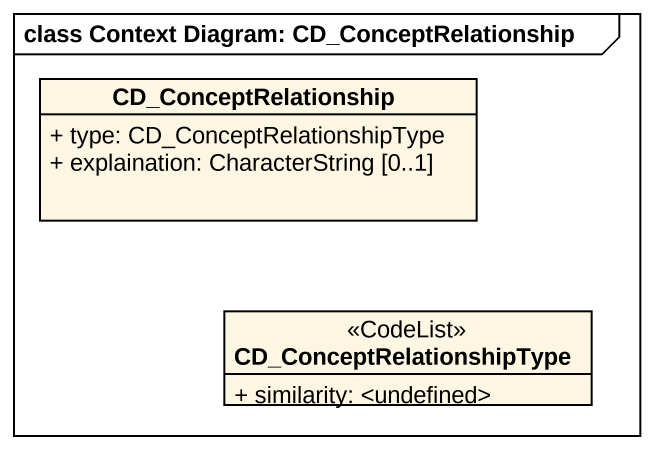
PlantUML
@startuml
mainframe class Context Diagram: CD_ConceptRelationship
hide circle
hide empty members
skinparam classAttributeIconSize 0
class CD_ConceptRelationship {
  + type: CD_ConceptRelationshipType
  + explaination: CharacterString [0..1]
}
class CD_ConceptRelationshipType <<CodeList>> {
  + similarity: <undefined>
}
@enduml
